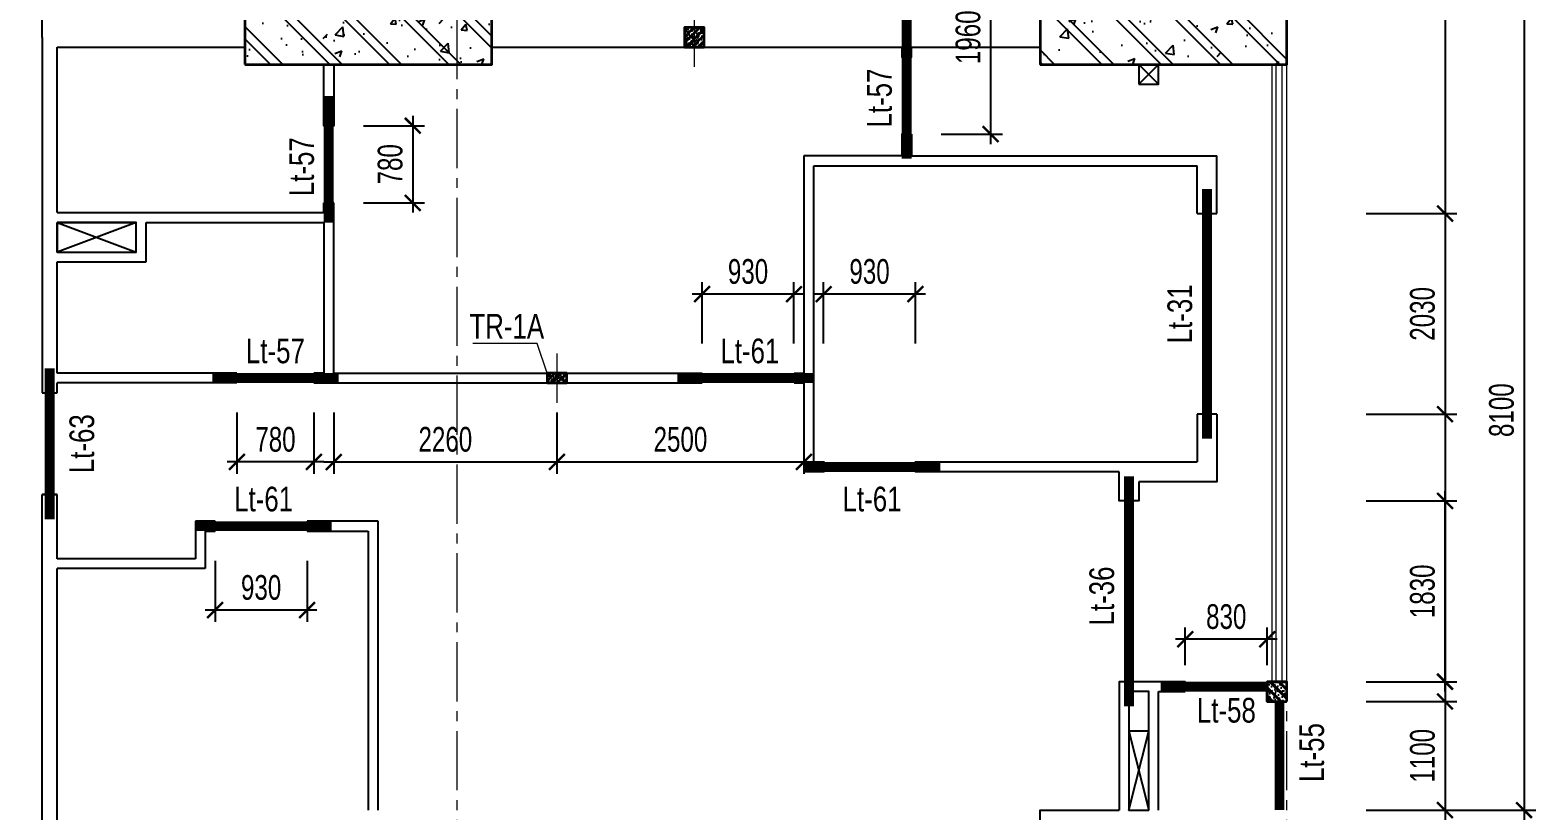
# Model space of a CAD drawing. Header units: millimetres. Extents: x 0 to 84100, y 0 to 158663.
# Drawn here: x 54596 to 69751, y 55026 to 62926 of the extents above; entities that cross this region are included whole.
import ezdxf
from ezdxf.enums import TextEntityAlignment as Align

# ---------------------------------------------------------------- set-up
doc = ezdxf.new("R2010")
doc.units = ezdxf.units.MM
doc.header["$LTSCALE"] = 800
doc.header["$MEASUREMENT"] = 0
doc.linetypes.add('CENTER2', pattern=[1.125, 0.75, -0.125, 0.125, -0.125])
doc.layers.get('DEFPOINTS').update_dxf_attribs({"color": 87})
for name, color, linetype, lineweight in [('CDC.01.AXIS', 160, 'CENTER2', 13), ('CDC.07.TEXTCOL', 3, 'Continuous', 18), ('CDC.09.COLUMN', 4, 'Continuous', 35), ('CDC.11.NOTE', 8, 'Continuous', 18)]:
    doc.layers.add(name, color=color, linetype=linetype, lineweight=lineweight)
for name, color, linetype in [('CDC.02.DIM', 1, 'Continuous'), ('CDC.03.BORDER', 3, 'Continuous'), ('CDC.06.TEXT', 2, 'Continuous'), ('CDC.10.HATCH', 9, 'Continuous'), ('HATCH', 8, 'Continuous'), ('KCS_LANH_TO', 3, 'Continuous'), ('new bloc sdfasdfk$0$KT-CTN', 3, 'Continuous')]:
    doc.layers.add(name, color=color, linetype=linetype)
doc.layers.add('CDC.15.NOPLOT', color=87, linetype='Continuous', plot=False)
doc.styles.add('KCS_SMTEXT', font='arial.ttf', dxfattribs={"width": 0.7})
doc.dimstyles.new('KCS_DIM100', dxfattribs={"dimscale": 100, "dimtxt": 2.5, "dimasz": 1.6, "dimexe": 1.2, "dimexo": 0, "dimgap": 1, "dimtad": 1, "dimdec": 0, "dimzin": 0, "dimdsep": 46, "dimtxsty": 'KCS_SMTEXT', "dimblk": 'ARCHTICK', "dimcen": 0, "dimdle": 1, "dimclrd": 1, "dimclre": 1, "dimclrt": 2, "dimadec": 0, "dimazin": 0, "dimtfac": 1, "dimtdec": 0, "dimtix": 1, "dimtmove": 2, "dimatfit": 3, "dimfxl": 1, "dimtolj": 1, "dimtzin": 0, "dimarcsym": 0})
pattern_1 = [(50, (0, 0), (717.26, -62.752), [75, -825]), (355, (0, 0), (-138.751, 752.192), [60, -660]), (100.4514, (59.8, -5.2), (578.509, 689.4395), [63.74, -701.142]), (46.1842, (0, 200), (1067.241, -165.519), [112.5, -1237.5]), (96.6356, (88.9, 186.2), (934.663, 974.118), [95.61, -1051.713]), (351.1842, (0, 200), (934.662, 974.119), [90, -990]), (21, (100, 150), (596.907, -402.619), [75, -825]), (226, (100, 150), (671.882, -365.54), [60, -660]), (71.4514, (149.74, 116.45), (840.223, 322.5305), [63.74, -701.142]), (67.5, (0, 0), (-155.9162, 294.3745), [0, -652, 0, -670, 0, -662.5]), (4.5, (0, 0), (283.351, 380.1032), [0, -382, 0, -637, 0, -252.5]), (327.5, (-223, 0), (533.8224, -22.5549), [0, -250, 0, -780, 0, -1035]), (317.5, (-323, 0), (583.186, 100.105), [0, -325, 0, -518, 0, -735]), (315, (0, 0), (300.5204, 300.5204), []), (315, (0, 122.5), (300.5204, 300.5204), [])]

# ---------------------------------------------------------------- blocks, each defined once
blk = doc.blocks.new('TRUC9-31')
at = {"layer": 'CDC.10.HATCH', "ltscale": 0.5}
h = blk.add_hatch(dxfattribs=at)
h.set_pattern_fill('BETONG', color=256, scale=100, style=0, pattern_type=2)
h.set_pattern_definition(pattern_1)
h.paths.add_polyline_path([(49250, 15650), (49250, 16200), (47686, 16200), (46750, 16200), (46750, 15650)])
h = blk.add_hatch(dxfattribs=at)
h.set_pattern_fill('BETONG', color=256, scale=100, style=0, pattern_type=2)
h.set_pattern_definition(pattern_1)
h.paths.add_polyline_path([(57300, 15650), (57300, 16200), (55786, 16200), (54800, 16200), (54800, 15650)])
at = {"layer": 'CDC.01.AXIS'}
for p, q in [((48900, -1600), (48900, 50200)), ((57300, -1600), (57300, 50200))]:
    blk.add_line(p, q, dxfattribs=at)
at = {"layer": 'CDC.09.COLUMN'}
for points in [[(46750, 15650), (49250, 15650), (49250, 16200), (46750, 16200)], [(54800, 15650), (57300, 15650), (57300, 16200), (54800, 16200)]]:
    blk.add_lwpolyline(points, close=True, dxfattribs=at)
blk = doc.blocks.new('new bloc sdfasdfk$0$ktn tang can ho')
at = {"layer": 'new bloc sdfasdfk$0$KT-CTN'}
for p, q in [((39500, 7550), (39300, 7350)), ((39300, 7550), (39500, 7350)), ((29150, 5950), (28350, 5650)), ((28350, 5950), (29150, 5650)), ((39200, 800), (39400, 0)), ((39200, 0), (39400, 800))]:
    blk.add_line(p, q, dxfattribs=at)
for points in [[(39300, 7350), (39500, 7350), (39500, 7550), (39300, 7550)], [(28350, 5950), (28350, 5650), (29150, 5650), (29150, 5950)], [(39400, 0), (39400, 800), (39200, 800), (39200, 0)]]:
    blk.add_lwpolyline(points, close=True, dxfattribs=at)
blk = doc.blocks.new('_ArchTick')
at = {"color": 0, "linetype": 'ByBlock', "const_width": 0.15}
blk.add_lwpolyline([(-0.5, -0.5), (0.5, 0.5)], dxfattribs=at)
blk = doc.blocks.new('*D83')
at = {"layer": 'CDC.02.DIM', "color": 1, "lineweight": -2, "ltscale": 0.5, "transparency": 16777216}
for p, q in [((69721, 63226), (69721, 54926)), ((68921, 63126), (69841, 63126)), ((68921, 55026), (69841, 55026))]:
    blk.add_line(p, q, dxfattribs=at)
at = {"layer": 'DEFPOINTS', "color": 0, "ltscale": 0.5, "transparency": 16777216}
for p in [(68921, 63126), (68921, 55026), (69721, 55026)]:
    blk.add_point(p, dxfattribs=at)
at = {"layer": 'CDC.02.DIM', "color": 1, "lineweight": -2, "ltscale": 0.5, "transparency": 16777216, "xscale": 160, "yscale": 160, "zscale": 160}
for p, rotation in [((69721, 63126), 90), ((69721, 55026), 270)]:
    blk.add_blockref('_ArchTick', p, dxfattribs=dict(at, rotation=rotation))
at = {"layer": 'CDC.02.DIM', "color": 2, "ltscale": 0.5, "transparency": 16777216, "insert": (69493, 59076), "char_height": 250, "attachment_point": 5, "rotation": 90, "style": 'KCS_SMTEXT'}
blk.add_mtext('\\A1;8100', dxfattribs=at)
blk = doc.blocks.new('*D84')
at = {"layer": 'CDC.02.DIM', "color": 1, "lineweight": -2, "ltscale": 0.5, "transparency": 16777216}
for p, q in [((68921, 55026), (69841, 55026)), ((69721, 55126), (69721, 46826)), ((68921, 46926), (69841, 46926))]:
    blk.add_line(p, q, dxfattribs=at)
at = {"layer": 'DEFPOINTS', "color": 0, "ltscale": 0.5, "transparency": 16777216}
for p in [(68921, 55026), (68921, 46926), (69721, 46926)]:
    blk.add_point(p, dxfattribs=at)
at = {"layer": 'CDC.02.DIM', "color": 1, "lineweight": -2, "ltscale": 0.5, "transparency": 16777216, "xscale": 160, "yscale": 160, "zscale": 160}
for p, rotation in [((69721, 55026), 90), ((69721, 46926), 270)]:
    blk.add_blockref('_ArchTick', p, dxfattribs=dict(at, rotation=rotation))
at = {"layer": 'CDC.02.DIM', "color": 2, "ltscale": 0.5, "transparency": 16777216, "insert": (69493, 50976), "char_height": 250, "attachment_point": 5, "rotation": 90, "style": 'KCS_SMTEXT'}
blk.add_mtext('\\A1;8100', dxfattribs=at)
blk = doc.blocks.new('*D98')
at = {"layer": 'CDC.02.DIM', "color": 1, "lineweight": -2, "ltscale": 0.5, "transparency": 16777216}
for p, q in [((68921, 95526), (70841, 95526)), ((70721, 46826), (70721, 95626)), ((68921, 46926), (70841, 46926))]:
    blk.add_line(p, q, dxfattribs=at)
at = {"layer": 'DEFPOINTS', "color": 0, "ltscale": 0.5, "transparency": 16777216}
for p in [(68921, 95526), (70721, 95526), (68921, 46926)]:
    blk.add_point(p, dxfattribs=at)
at = {"layer": 'CDC.02.DIM', "color": 1, "lineweight": -2, "ltscale": 0.5, "transparency": 16777216, "xscale": 160, "yscale": 160, "zscale": 160}
for p, rotation in [((70721, 95526), 90), ((70721, 46926), 270)]:
    blk.add_blockref('_ArchTick', p, dxfattribs=dict(at, rotation=rotation))
at = {"layer": 'CDC.02.DIM', "color": 2, "ltscale": 0.5, "transparency": 16777216, "insert": (70493, 71226), "char_height": 250, "attachment_point": 5, "rotation": 90, "style": 'KCS_SMTEXT'}
blk.add_mtext('\\A1;48600', dxfattribs=at)
blk = doc.blocks.new('*D172')
at = {"layer": 'CDC.02.DIM', "color": 1, "lineweight": -2, "ltscale": 0.5, "transparency": 16777216}
for p, q in [((68921, 61166), (68921, 58936)), ((68121, 61066), (69041, 61066)), ((68121, 59036), (69041, 59036))]:
    blk.add_line(p, q, dxfattribs=at)
at = {"layer": 'DEFPOINTS', "color": 0, "ltscale": 0.5, "transparency": 16777216}
for p in [(68121, 61066), (68121, 59036), (68921, 59036)]:
    blk.add_point(p, dxfattribs=at)
at = {"layer": 'CDC.02.DIM', "color": 1, "lineweight": -2, "ltscale": 0.5, "transparency": 16777216, "xscale": 160, "yscale": 160, "zscale": 160}
for p, rotation in [((68921, 61066), 90), ((68921, 59036), 270)]:
    blk.add_blockref('_ArchTick', p, dxfattribs=dict(at, rotation=rotation))
at = {"layer": 'CDC.02.DIM', "color": 2, "ltscale": 0.5, "transparency": 16777216, "insert": (68693, 60051), "char_height": 250, "attachment_point": 5, "rotation": 90, "style": 'KCS_SMTEXT'}
blk.add_mtext('\\A1;2030', dxfattribs=at)
blk = doc.blocks.new('*D173')
at = {"layer": 'CDC.02.DIM', "color": 1, "lineweight": -2, "ltscale": 0.5, "transparency": 16777216}
for p, q in [((68921, 56226), (68921, 58256)), ((68121, 58156), (69041, 58156)), ((68121, 56326), (69041, 56326))]:
    blk.add_line(p, q, dxfattribs=at)
at = {"layer": 'DEFPOINTS', "color": 0, "ltscale": 0.5, "transparency": 16777216}
for p in [(68121, 58156), (68921, 58156), (68121, 56326)]:
    blk.add_point(p, dxfattribs=at)
at = {"layer": 'CDC.02.DIM', "color": 1, "lineweight": -2, "ltscale": 0.5, "transparency": 16777216, "xscale": 160, "yscale": 160, "zscale": 160}
for p, rotation in [((68921, 58156), 90), ((68921, 56326), 270)]:
    blk.add_blockref('_ArchTick', p, dxfattribs=dict(at, rotation=rotation))
at = {"layer": 'CDC.02.DIM', "color": 2, "ltscale": 0.5, "transparency": 16777216, "insert": (68693, 57241), "char_height": 250, "attachment_point": 5, "rotation": 90, "style": 'KCS_SMTEXT'}
blk.add_mtext('\\A1;1830', dxfattribs=at)
blk = doc.blocks.new('*D174')
at = {"layer": 'CDC.02.DIM', "color": 1, "lineweight": -2, "ltscale": 0.5, "transparency": 16777216}
for p, q in [((68121, 56126), (69041, 56126)), ((68921, 56226), (68921, 54926)), ((68121, 55026), (69041, 55026))]:
    blk.add_line(p, q, dxfattribs=at)
at = {"layer": 'DEFPOINTS', "color": 0, "ltscale": 0.5, "transparency": 16777216}
for p in [(68121, 56126), (68121, 55026), (68921, 55026)]:
    blk.add_point(p, dxfattribs=at)
at = {"layer": 'CDC.02.DIM', "color": 1, "lineweight": -2, "ltscale": 0.5, "transparency": 16777216, "xscale": 160, "yscale": 160, "zscale": 160}
for p, rotation in [((68921, 56126), 90), ((68921, 55026), 270)]:
    blk.add_blockref('_ArchTick', p, dxfattribs=dict(at, rotation=rotation))
at = {"layer": 'CDC.02.DIM', "color": 2, "ltscale": 0.5, "transparency": 16777216, "insert": (68693, 55576), "char_height": 250, "attachment_point": 5, "rotation": 90, "style": 'KCS_SMTEXT'}
blk.add_mtext('\\A1;1100', dxfattribs=at)
blk = doc.blocks.new('*D181')
at = {"layer": 'CDC.02.DIM', "color": 1, "lineweight": -2, "transparency": 16777216}
for p, q in [((58471, 62056), (58471, 61076)), ((57971, 61956), (58591, 61956)), ((57971, 61176), (58591, 61176))]:
    blk.add_line(p, q, dxfattribs=at)
at = {"layer": 'DEFPOINTS', "color": 0, "transparency": 16777216}
for p in [(57971, 61956), (57971, 61176), (58471, 61176)]:
    blk.add_point(p, dxfattribs=at)
at = {"layer": 'CDC.02.DIM', "color": 1, "lineweight": -2, "transparency": 16777216, "xscale": 160, "yscale": 160, "zscale": 160}
for p, rotation in [((58471, 61956), 90), ((58471, 61176), 270)]:
    blk.add_blockref('_ArchTick', p, dxfattribs=dict(at, rotation=rotation))
at = {"layer": 'CDC.02.DIM', "color": 2, "transparency": 16777216, "insert": (58243, 61566), "char_height": 250, "attachment_point": 5, "rotation": 90, "style": 'KCS_SMTEXT'}
blk.add_mtext('\\A1;780', dxfattribs=at)
blk = doc.blocks.new('*D184')
at = {"layer": 'CDC.02.DIM', "color": 1, "lineweight": -2, "transparency": 16777216}
for p, q in [((63821, 63832), (64441, 63832)), ((64321, 63932), (64321, 61771)), ((63821, 61871), (64441, 61871))]:
    blk.add_line(p, q, dxfattribs=at)
at = {"layer": 'DEFPOINTS', "color": 0, "transparency": 16777216}
for p in [(63821, 63832), (63821, 61871), (64321, 61871)]:
    blk.add_point(p, dxfattribs=at)
at = {"layer": 'CDC.02.DIM', "color": 1, "lineweight": -2, "transparency": 16777216, "xscale": 160, "yscale": 160, "zscale": 160}
for p, rotation in [((64321, 63832), 90), ((64321, 61871), 270)]:
    blk.add_blockref('_ArchTick', p, dxfattribs=dict(at, rotation=rotation))
at = {"layer": 'CDC.02.DIM', "color": 2, "transparency": 16777216, "insert": (64093, 62852), "char_height": 250, "attachment_point": 5, "rotation": 90, "style": 'KCS_SMTEXT'}
blk.add_mtext('\\A1;1960', dxfattribs=at)
blk = doc.blocks.new('*D185')
at = {"layer": 'CDC.02.DIM', "color": 1, "lineweight": -2, "transparency": 16777216}
for p, q in [((61400, 59751), (61400, 60371)), ((62330, 59751), (62330, 60371)), ((62430, 60251), (61300, 60251))]:
    blk.add_line(p, q, dxfattribs=at)
at = {"layer": 'DEFPOINTS', "color": 0, "transparency": 16777216}
for p in [(61400, 60251), (61400, 59751), (62330, 59751)]:
    blk.add_point(p, dxfattribs=at)
at = {"layer": 'CDC.02.DIM', "color": 1, "lineweight": -2, "transparency": 16777216, "xscale": 160, "yscale": 160, "zscale": 160, "rotation": 180}
blk.add_blockref('_ArchTick', (61400, 60251), dxfattribs=at)
at = {"layer": 'CDC.02.DIM', "color": 1, "lineweight": -2, "transparency": 16777216, "xscale": 160, "yscale": 160, "zscale": 160}
blk.add_blockref('_ArchTick', (62330, 60251), dxfattribs=at)
at = {"layer": 'CDC.02.DIM', "color": 2, "transparency": 16777216, "insert": (61865, 60479), "char_height": 250, "attachment_point": 5, "style": 'KCS_SMTEXT'}
blk.add_mtext('\\A1;930', dxfattribs=at)
blk = doc.blocks.new('*D186')
at = {"layer": 'CDC.02.DIM', "color": 1, "lineweight": -2, "transparency": 16777216}
for p, q in [((62630, 59751), (62630, 60371)), ((63560, 59751), (63560, 60371)), ((63660, 60251), (62530, 60251))]:
    blk.add_line(p, q, dxfattribs=at)
at = {"layer": 'DEFPOINTS', "color": 0, "transparency": 16777216}
for p in [(62630, 60251), (62630, 59751), (63560, 59751)]:
    blk.add_point(p, dxfattribs=at)
at = {"layer": 'CDC.02.DIM', "color": 1, "lineweight": -2, "transparency": 16777216, "xscale": 160, "yscale": 160, "zscale": 160, "rotation": 180}
blk.add_blockref('_ArchTick', (62630, 60251), dxfattribs=at)
at = {"layer": 'CDC.02.DIM', "color": 1, "lineweight": -2, "transparency": 16777216, "xscale": 160, "yscale": 160, "zscale": 160}
blk.add_blockref('_ArchTick', (63560, 60251), dxfattribs=at)
at = {"layer": 'CDC.02.DIM', "color": 2, "transparency": 16777216, "insert": (63095, 60479), "char_height": 250, "attachment_point": 5, "style": 'KCS_SMTEXT'}
blk.add_mtext('\\A1;930', dxfattribs=at)
blk = doc.blocks.new('*D189')
at = {"layer": 'CDC.02.DIM', "color": 1, "lineweight": -2, "transparency": 16777216}
for p, q in [((56691, 59051), (56691, 58431)), ((57471, 59051), (57471, 58431)), ((57571, 58551), (56591, 58551))]:
    blk.add_line(p, q, dxfattribs=at)
at = {"layer": 'DEFPOINTS', "color": 0, "transparency": 16777216}
for p in [(56691, 59051), (57471, 59051), (56691, 58551)]:
    blk.add_point(p, dxfattribs=at)
at = {"layer": 'CDC.02.DIM', "color": 1, "lineweight": -2, "transparency": 16777216, "xscale": 160, "yscale": 160, "zscale": 160, "rotation": 180}
blk.add_blockref('_ArchTick', (56691, 58551), dxfattribs=at)
at = {"layer": 'CDC.02.DIM', "color": 1, "lineweight": -2, "transparency": 16777216, "xscale": 160, "yscale": 160, "zscale": 160}
blk.add_blockref('_ArchTick', (57471, 58551), dxfattribs=at)
at = {"layer": 'CDC.02.DIM', "color": 2, "transparency": 16777216, "insert": (57081, 58779), "char_height": 250, "attachment_point": 5, "style": 'KCS_SMTEXT'}
blk.add_mtext('\\A1;780', dxfattribs=at)
blk = doc.blocks.new('*D190')
at = {"layer": 'CDC.02.DIM', "color": 1, "lineweight": -2, "transparency": 16777216}
for p, q in [((56471, 57551), (56471, 56931)), ((57401, 57551), (57401, 56931)), ((57501, 57051), (56371, 57051))]:
    blk.add_line(p, q, dxfattribs=at)
at = {"layer": 'DEFPOINTS', "color": 0, "transparency": 16777216}
for p in [(56471, 57551), (57401, 57551), (56471, 57051)]:
    blk.add_point(p, dxfattribs=at)
at = {"layer": 'CDC.02.DIM', "color": 1, "lineweight": -2, "transparency": 16777216, "xscale": 160, "yscale": 160, "zscale": 160, "rotation": 180}
blk.add_blockref('_ArchTick', (56471, 57051), dxfattribs=at)
at = {"layer": 'CDC.02.DIM', "color": 1, "lineweight": -2, "transparency": 16777216, "xscale": 160, "yscale": 160, "zscale": 160}
blk.add_blockref('_ArchTick', (57401, 57051), dxfattribs=at)
at = {"layer": 'CDC.02.DIM', "color": 2, "transparency": 16777216, "insert": (56936, 57279), "char_height": 250, "attachment_point": 5, "style": 'KCS_SMTEXT'}
blk.add_mtext('\\A1;930', dxfattribs=at)
blk = doc.blocks.new('*D191')
at = {"layer": 'CDC.02.DIM', "color": 1, "lineweight": -2, "transparency": 16777216}
for p, q in [((66291, 56495), (66291, 56876)), ((67121, 56495), (67121, 56876)), ((67221, 56756), (66191, 56756))]:
    blk.add_line(p, q, dxfattribs=at)
at = {"layer": 'DEFPOINTS', "color": 0, "transparency": 16777216}
for p in [(66291, 56756), (66291, 56495), (67121, 56495)]:
    blk.add_point(p, dxfattribs=at)
at = {"layer": 'CDC.02.DIM', "color": 1, "lineweight": -2, "transparency": 16777216, "xscale": 160, "yscale": 160, "zscale": 160, "rotation": 180}
blk.add_blockref('_ArchTick', (66291, 56756), dxfattribs=at)
at = {"layer": 'CDC.02.DIM', "color": 1, "lineweight": -2, "transparency": 16777216, "xscale": 160, "yscale": 160, "zscale": 160}
blk.add_blockref('_ArchTick', (67121, 56756), dxfattribs=at)
at = {"layer": 'CDC.02.DIM', "color": 2, "transparency": 16777216, "insert": (66706, 56984), "char_height": 250, "attachment_point": 5, "style": 'KCS_SMTEXT'}
blk.add_mtext('\\A1;830', dxfattribs=at)
blk = doc.blocks.new('TR2')
at = {"layer": 'HATCH'}
h = blk.add_hatch(dxfattribs=at)
h.set_pattern_fill('BETONG', color=256, scale=10, angle=90, style=0, pattern_type=2)
h.set_pattern_definition([(140, (579241.57, 154804.38), (6.2752135, 71.726018), [7.5, -82.5]), (85, (579241.57, 154804.38), (-75.219213, -13.875133), [6, -66]), (190.4514, (579242.094, 154810.355), (-68.943954, 57.850938), [6.374019, -70.114211]), (136.1842, (579221.57, 154804.38), (16.551901, 106.724105), [11.25, -123.75]), (186.6356, (579222.95, 154813.27), (-97.411787, 93.46627), [9.561029, -105.1713]), (81.1842, (579221.57, 154804.38), (-97.41186, 93.466195), [9, -99]), (111, (579226.57, 154814.38), (40.261889, 59.690705), [7.5, -82.5]), (56, (579226.57, 154814.38), (-72.5150045, 24.331533), [6, -66]), (161.4514, (579229.93, 154819.35), (-32.25305, 84.022263), [6.374019, -70.114211]), (127.5, (579241.572, 154804.378), (-33.2893854, 1.2159855), [0, -65.2, 0, -67, 0, -66.25]), (97.5, (579241.57, 154804.378), (-39.4411712, 26.3069537), [0, -38.2, 0, -63.7, 0, -25.25]), (57.5, (579241.572, 154782.078), (2.2554872, 53.3822436), [0, -25, 0, -78, 0, -103.5]), (47.5, (579241.57, 154772.08), (-10.0104982, 58.318617), [0, -32.5, 0, -51.8, 0, -73.5]), (135, (579241.57, 154804.378), (-30.0520382, -30.0520382), []), (135, (579229.32, 154804.378), (-30.0520382, -30.0520382), [])])
h.paths.add_polyline_path([(-100, -100), (100, -100), (100, 100), (-100, 100)])
at = {"layer": 'CDC.01.AXIS'}
blk.add_line((-300, 0), (300, 0), dxfattribs=at)
at = {"layer": 'CDC.09.COLUMN'}
blk.add_lwpolyline([(100, -100), (100, 100), (-100, 100), (-100, -100)], close=True, dxfattribs=at)
blk = doc.blocks.new('TR1')
at = {"layer": 'HATCH'}
h = blk.add_hatch(dxfattribs=at)
h.set_pattern_fill('BETONG', color=256, scale=10, style=0, pattern_type=2)
h.set_pattern_definition([(50, (154804.38, -579291.57), (71.726018, -6.2752135), [7.5, -82.5]), (355, (154804.38, -579291.57), (-13.875133, 75.219213), [6, -66]), (100.4514, (154810.355, -579292.094), (57.850938, 68.943954), [6.374019, -70.114211]), (46.1842, (154804.38, -579271.57), (106.724105, -16.551901), [11.25, -123.75]), (96.6356, (154813.27, -579272.95), (93.46627, 97.411787), [9.561029, -105.1713]), (351.1842, (154804.38, -579271.57), (93.466195, 97.41186), [9, -99]), (21, (154814.38, -579276.57), (59.690705, -40.261889), [7.5, -82.5]), (326, (154814.38, -579276.57), (24.331533, 72.5150045), [6, -66]), (71.4514, (154819.35, -579279.93), (84.022263, 32.25305), [6.374019, -70.114211]), (37.5, (154804.378, -579291.572), (1.2159855, 33.2893854), [0, -65.2, 0, -67, 0, -66.25]), (7.5, (154804.378, -579291.57), (26.3069537, 39.4411712), [0, -38.2, 0, -63.7, 0, -25.25]), (327.5, (154782.078, -579291.572), (53.3822436, -2.2554872), [0, -25, 0, -78, 0, -103.5]), (317.5, (154772.08, -579291.57), (58.318617, 10.0104982), [0, -32.5, 0, -51.8, 0, -73.5]), (45, (154804.378, -579291.57), (-30.0520382, 30.0520382), []), (45, (154804.378, -579279.32), (-30.0520382, 30.0520382), [])])
h.paths.add_polyline_path([(100, -50), (100, 50), (-100, 50), (-100, -50)])
at = {"layer": 'CDC.01.AXIS'}
blk.add_line((0, 250), (0, -250), dxfattribs=at)
at = {"layer": 'CDC.09.COLUMN'}
blk.add_lwpolyline([(-100, -50), (100, -50), (100, 50), (-100, 50)], close=True, dxfattribs=at)
blk = doc.blocks.new('*D399')
at = {"layer": 'CDC.02.DIM', "color": 1, "lineweight": -2, "transparency": 16777216}
for p, q in [((57671, 59051), (57671, 58431)), ((59931, 59051), (59931, 58431)), ((57571, 58551), (60031, 58551))]:
    blk.add_line(p, q, dxfattribs=at)
at = {"layer": 'DEFPOINTS', "color": 0, "transparency": 16777216}
for p in [(57671, 59051), (59931, 59051), (59931, 58551)]:
    blk.add_point(p, dxfattribs=at)
at = {"layer": 'CDC.02.DIM', "color": 1, "lineweight": -2, "transparency": 16777216, "xscale": 160, "yscale": 160, "zscale": 160, "rotation": 180}
blk.add_blockref('_ArchTick', (57671, 58551), dxfattribs=at)
at = {"layer": 'CDC.02.DIM', "color": 1, "lineweight": -2, "transparency": 16777216, "xscale": 160, "yscale": 160, "zscale": 160}
blk.add_blockref('_ArchTick', (59931, 58551), dxfattribs=at)
at = {"layer": 'CDC.02.DIM', "color": 2, "transparency": 16777216, "insert": (58801, 58779), "char_height": 250, "attachment_point": 5, "style": 'KCS_SMTEXT'}
blk.add_mtext('\\A1;2260', dxfattribs=at)
blk = doc.blocks.new('*D400')
at = {"layer": 'CDC.02.DIM', "color": 1, "lineweight": -2, "transparency": 16777216}
for p, q in [((59931, 59051), (59931, 58431)), ((62431, 59051), (62431, 58431)), ((59831, 58551), (62531, 58551))]:
    blk.add_line(p, q, dxfattribs=at)
at = {"layer": 'DEFPOINTS', "color": 0, "transparency": 16777216}
for p in [(59931, 59051), (62431, 59051), (62431, 58551)]:
    blk.add_point(p, dxfattribs=at)
at = {"layer": 'CDC.02.DIM', "color": 1, "lineweight": -2, "transparency": 16777216, "xscale": 160, "yscale": 160, "zscale": 160, "rotation": 180}
blk.add_blockref('_ArchTick', (59931, 58551), dxfattribs=at)
at = {"layer": 'CDC.02.DIM', "color": 1, "lineweight": -2, "transparency": 16777216, "xscale": 160, "yscale": 160, "zscale": 160}
blk.add_blockref('_ArchTick', (62431, 58551), dxfattribs=at)
at = {"layer": 'CDC.02.DIM', "color": 2, "transparency": 16777216, "insert": (61181, 58779), "char_height": 250, "attachment_point": 5, "style": 'KCS_SMTEXT'}
blk.add_mtext('\\A1;2500', dxfattribs=at)

msp = doc.modelspace()

# ---------------------------------------------------------------- hatches: boundary and pattern name
at = {"layer": 'CDC.10.HATCH', "ltscale": 0.5}
h = msp.add_hatch(dxfattribs=at)
h.set_pattern_fill('DANG-01', color=256, scale=15, style=0, pattern_type=2)
h.set_pattern_definition([(310, (-4178366.45, 517909.85), (107.5890274, 9.4128202), [11.25, -123.75]), (5, (-4178366.45, 517909.85), (-20.8127, -112.82882), [9, -99]), (259.5486, (-4178357.49, 517910.64), (86.7764073, -103.4159313), [9.5610285, -105.1713168]), (313.8158, (-4178366.45, 517879.85), (160.0861573, 24.827852), [16.875, -185.625]), (263.3644, (-4178353.11, 517881.92), (140.199406, -146.1176806), [14.341543, -157.75695]), (8.8158, (-4178366.45, 517879.85), (140.199292, -146.11779), [13.5, -148.5]), (339, (-4178351.45, 517887.35), (89.5360578, 60.3928336), [11.25, -123.75]), (34, (-4178351.45, 517887.35), (36.4972998, -108.7725068), [9, -99]), (288.5486, (-4178343.99, 517892.38), (126.0333943, -48.3795745), [9.5610285, -105.1713168]), (322.5, (-4178366.45, 517909.852), (1.8239783, -49.93407807), [0, -97.8, 0, -100.5, 0, -99.375]), (352.5, (-4178366.45, 517909.85), (39.4604306, -59.1617568), [0, -57.3, 0, -95.55, 0, -37.875]), (32.5, (-4178399.9, 517909.852), (80.07336543, 3.38323076), [0, -37.5, 0, -117, 0, -155.25]), (42.5, (-4178414.9, 517909.85), (87.4779254, -15.0157473), [0, -48.75, 0, -77.7, 0, -110.25]), (315, (-4178366.45, 517909.85), (-45.0780573, -45.0780573), []), (315, (-4178366.45, 517891.48), (-45.0780573, -45.0780573), [])])
h.paths.add_polyline_path([(67320.7, 56126.2), (67320.7, 56326.2), (67120.7, 56326.2), (67120.7, 56126.2)])

# ---------------------------------------------------------------- linework, layer by layer
at = {"layer": 'CDC.03.BORDER'}
for p, q in [((54720.7, 62851.1), (54720.7, 66451.1)), ((54720.7, 62851.1), (54720.7, 59251.1)), ((54870.7, 61076.4), (54870.7, 62751.1)), ((54870.7, 62751.1), (56770.7, 62751.1)), ((56770.7, 62576.1), (56770.7, 62751.1)), ((63520.7, 61871.5), (63520.7, 61651.1)), ((62430.7, 61651.1), (62430.7, 59451.1)), ((63420.7, 61651.1), (62430.7, 61651.1)), ((62530.7, 58551.1), (62530.7, 61551.1)), ((62530.7, 61551.1), (66410.7, 61551.1)), ((63520.7, 61651.1), (66610.7, 61651.1)), ((66410.7, 61066.1), (66410.7, 61551.1)), ((66610.7, 61066.1), (66610.7, 61651.1)), ((57570.7, 61076.4), (57570.7, 61176.1)), ((57670.7, 61176.1), (57570.7, 61176.1)), ((57670.7, 59451.1), (57670.7, 61176.1)), ((54870.7, 61076.4), (57570.7, 61076.4)), ((54870.7, 60676.4), (54870.7, 60976.4)), ((54870.7, 60676.4), (54870.7, 60976.4)), ((54870.7, 60976.4), (55670.7, 60976.4)), ((55670.7, 60676.4), (55670.7, 60976.4)), ((55770.7, 60976.4), (57570.7, 60976.4)), ((55770.7, 60576.4), (55770.7, 60976.4)), ((57570.7, 60976.4), (57570.7, 59451.1)), ((66410.7, 61066.1), (66610.7, 61066.1)), ((54870.7, 60676.4), (55670.7, 60676.4)), ((54870.7, 59451.1), (54870.7, 60576.4)), ((54870.7, 60576.4), (55770.7, 60576.4)), ((56690.7, 59451.1), (54870.7, 59451.1)), ((56690.7, 59451.1), (56690.7, 59351.1)), ((57570.7, 59451.1), (57470.7, 59451.1)), ((57470.7, 59451.1), (57470.7, 59351.1)), ((57670.7, 59451.1), (61400.7, 59451.1)), ((61400.7, 59351.1), (61400.7, 59451.1)), ((62330.7, 59351.1), (62330.7, 59451.1)), ((62330.7, 59451.1), (62430.7, 59451.1)), ((54870.7, 59251.1), (54870.7, 59351.1)), ((56690.7, 59351.1), (54870.7, 59351.1)), ((57470.7, 59351.1), (61400.7, 59351.1)), ((62330.7, 59351.1), (62430.7, 59351.1)), ((62430.7, 59351.1), (62430.7, 58451.1)), ((54720.7, 59251.1), (54870.7, 59251.1)), ((66610.7, 59036.1), (66410.7, 59036.1)), ((66410.7, 59036.1), (66410.7, 58551.1)), ((54870.7, 58221.1), (54720.7, 58221.1)), ((54720.7, 58221.1), (54870.7, 58221.1)), ((54720.7, 51426.1), (54720.7, 58221.1)), ((54870.7, 57571.1), (54870.7, 58221.1)), ((56471, 57951.1), (56270.7, 57951.1)), ((56270.7, 57951.1), (56270.7, 57571.1)), ((56471, 57851.1), (56471, 57951.1)), ((58120.7, 57951.1), (57400.7, 57951.1)), ((57400.7, 57951.1), (57400.7, 57851.1)), ((58120.7, 55026.1), (58120.7, 57951.1)), ((56370.7, 57851.1), (56471, 57851.1)), ((56370.7, 57851.1), (56370.7, 57471.1)), ((57400.7, 57851.1), (58020.7, 57851.1)), ((58020.7, 57851.1), (58020.7, 55026.1)), ((56270.7, 57571.1), (54870.7, 57571.1)), ((56270.7, 57471.1), (54870.7, 57471.1)), ((54870.7, 54851.1), (54870.7, 57471.1)), ((56370.7, 57471.1), (56270.7, 57471.1)), ((66020.7, 56226.2), (66290.7, 56226.2))]:
    msp.add_line(p, q, dxfattribs=at)
for points in [[(59270.7, 62751.1), (59270.7, 62576.1), (57670.7, 62576.1), (57670.7, 61956.1), (57570.7, 61956.1), (57570.7, 62576.1), (56770.7, 62576.1)], [(59270.7, 62751.1), (63420.7, 62751.1), (63420.7, 62651.5), (63520.7, 62651.5), (63520.7, 62751.1), (64820.7, 62751.1)], [(67210.7, 62576.1), (64820.7, 62576.1), (64820.7, 62751.1)], [(63520.7, 61871.5), (63420.7, 61871.5), (63420.7, 61651.1)], [(66610.7, 59036.1), (66610.7, 58351.1), (65820.7, 58351.1)], [(62530.7, 58551.1), (62630.7, 58551.1), (62630.7, 58451.1), (62430.7, 58451.1)], [(65620.7, 58451.1), (63560.7, 58451.1), (63560.7, 58551.1), (66410.7, 58551.1)], [(65820.7, 58351.1), (65820.7, 58156.2), (65620.7, 58156.2), (65620.7, 58451.1)], [(66290.7, 56226.2), (66290.7, 56326.2), (65620.7, 56326.2), (65620.7, 55026.2)], [(65920.7, 55026.2), (65920.7, 56226.2), (65720.7, 56226.2), (65720.7, 55026.2), (65920.7, 55026.2)], [(66020.7, 55026.2), (66020.7, 56226.2)], [(59270.7, 54851.1), (64820.7, 54851.1), (64820.7, 55026.2), (65620.7, 55026.2)]]:
    msp.add_lwpolyline(points, dxfattribs=at)
at = {"layer": 'CDC.09.COLUMN', "color": 4, "ltscale": 0.5}
for p, q in [((67120.7, 56326.2), (67320.7, 56326.2)), ((67120.7, 56126.2), (67120.7, 56326.2)), ((67320.7, 56126.2), (67320.7, 56326.2)), ((67120.7, 56126.2), (67320.7, 56126.2))]:
    msp.add_line(p, q, dxfattribs=at)
at = {"layer": 'CDC.09.COLUMN'}
msp.add_lwpolyline([(67320.7, 56126.2), (67320.7, 56326.2), (67120.7, 56326.2), (67120.7, 56126.2)], close=True, dxfattribs=at)
at = {"layer": 'CDC.11.NOTE', "ltscale": 15}
for p, q in [((67170.7, 56326.2), (67170.7, 62576.1)), ((67320.7, 56326.2), (67320.7, 62576.1))]:
    msp.add_line(p, q, dxfattribs=at)
at = {"layer": 'CDC.11.NOTE'}
for p, q in [((67210.7, 56326.2), (67210.7, 62576.1)), ((67270.7, 56326.2), (67270.7, 62576.1))]:
    msp.add_line(p, q, dxfattribs=at)
msp.add_lwpolyline([(59830.7, 59451.1), (59730.7, 59751.1), (59080.7, 59751.1)], dxfattribs=at)
at = {"layer": 'CDC.15.NOPLOT'}
for points in [[(7620.7, 97926.1), (69720.7, 97926.1), (69720.7, 44526.1), (7620.7, 44526.1)], [(8420.7, 97126.1), (68920.7, 97126.1), (68920.7, 45326.1), (8420.7, 45326.1)]]:
    msp.add_lwpolyline(points, close=True, dxfattribs=at)
at = {"layer": 'KCS_LANH_TO', "color": 9, "const_width": 100}
for points in [[(63470.7, 64080.8), (63470.7, 62850.8)], [(63470.7, 61621.5), (63470.7, 62851.5)], [(57620.7, 62256.1), (57620.7, 60976.1)], [(56440.7, 59401.1), (57720.7, 59401.1)], [(61150.7, 59401.1), (62530.7, 59401.1)], [(62430.7, 58501.1), (63810.7, 58501.1)], [(56271, 57901.1), (57651, 57901.1)], [(66040.7, 56276.2), (67120.7, 56276.2)]]:
    msp.add_lwpolyline(points, dxfattribs=at)
at = {"layer": 'KCS_LANH_TO', "color": 7, "const_width": 100}
for points in [[(66510.6, 61316.1), (66510.7, 58786.1)], [(65720.7, 58406.2), (65720.7, 56076.2)]]:
    msp.add_lwpolyline(points, dxfattribs=at)
at = {"layer": 'KCS_LANH_TO', "color": 5, "const_width": 100}
for points in [[(54795.7, 59501.1), (54795.7, 57971.1)], [(67245.7, 56126.2), (67245.7, 55026.2)]]:
    msp.add_lwpolyline(points, dxfattribs=at)

# ---------------------------------------------------------------- block references
at = {"layer": 'CDC.09.COLUMN', "rotation": 270}
msp.add_blockref('TR2', (61320.7, 62851.1), dxfattribs=at)
at = {"layer": 'CDC.09.COLUMN'}
msp.add_blockref('TR1', (59930.7, 59401.1), dxfattribs=at)
at = {"layer": 'CDC.11.NOTE'}
msp.add_blockref('TRUC9-31', (10020.7, 46926.1), dxfattribs=at)
at = {"layer": 'new bloc sdfasdfk$0$KT-CTN'}
msp.add_blockref('new bloc sdfasdfk$0$ktn tang can ho', (26520.7, 55026.1), dxfattribs=at)

# ---------------------------------------------------------------- texts
at = {"layer": 'CDC.06.TEXT', "style": 'KCS_SMTEXT', "width": 0.75}
for s, rotation, p in [('Lt-57', 90, (63320.7, 62236.5)), ('Lt-57', 90, (57470.7, 61541.1)), ('Lt-31', 90.00054, (66360.7, 60051.1)), ('Lt-61', 0, (61883.8, 59551.1)), ('Lt-63', 90, (55245.7, 58736.1)), ('Lt-36', 90, (65570.7, 57193.8)), ('Lt-55', 90, (67695.7, 55608.7))]:
    msp.add_text(s, height=250, rotation=rotation, dxfattribs=at).set_placement(p, align=Align.CENTER)
for s, p in [('Lt-57', (57080.7, 59551.1)), ('Lt-61', (56961, 58051.1)), ('Lt-61', (63120.7, 58051.1)), ('Lt-58', (66707.3, 55912))]:
    msp.add_text(s, height=250, dxfattribs=at).set_placement(p, align=Align.CENTER)
at = {"layer": 'CDC.07.TEXTCOL', "style": 'KCS_SMTEXT', "width": 0.75}
msp.add_text('TR-1A', height=250, rotation=0, dxfattribs=at).set_placement((59422.8, 59801.1), align=Align.CENTER)

# ---------------------------------------------------------------- dimensions: what is measured, and where the dimension line sits
at = {"layer": 'CDC.02.DIM', "ltscale": 0.5}
for base, p1, p2, angle, picture, middle in [((70720.7, 95526.1), (68920.7, 46926.1), (68920.7, 95526.1), 90, '*D98', (70493, 71226.1)), ((69720.7, 55026.1), (68920.7, 63126.1), (68920.7, 55026.1), 90, '*D83', (69493, 59076.1)), ((68920.6, 59036.1), (68120.6, 61066.1), (68120.6, 59036.1), 90, '*D172', (68692.9, 60051.1)), ((68920.6, 58156.2), (68120.6, 56326.2), (68120.6, 58156.2), 270, '*D173', (68692.9, 57241.2)), ((68920.6, 55026.1), (68120.6, 56126.2), (68120.6, 55026.1), 90, '*D174', (68693, 55576.2)), ((69720.7, 46926.1), (68920.7, 55026.1), (68920.7, 46926.1), 90, '*D84', (69493, 50976.1))]:
    dim = msp.add_linear_dim(base=base, p1=p1, p2=p2, angle=angle, dimstyle='KCS_DIM100', dxfattribs=at)
    dim.commit()
    dim.dimension.update_dxf_attribs({"geometry": picture, "text_midpoint": middle})
at = {"layer": 'CDC.02.DIM'}
for base, p1, p2, angle, picture, middle in [((64320.7, 61871.5), (63820.7, 63831.8), (63820.7, 61871.5), 90, '*D184', (64093, 62851.6)), ((58470.7, 61176.1), (57970.7, 61956.1), (57970.7, 61176.1), 90, '*D181', (58243, 61566.1)), ((61400.3, 60251.1), (62330.3, 59751.1), (61400.3, 59751.1), 180, '*D185', (61865.3, 60478.9)), ((62630.3, 60251.1), (63560.3, 59751.1), (62630.3, 59751.1), 180, '*D186', (63095.3, 60478.9)), ((56690.7, 58551.1), (57470.7, 59051.2), (56690.7, 59051.2), 180, '*D189', (57080.7, 58778.8)), ((56471, 57051.1), (57400.7, 57551.2), (56471, 57551.2), 180, '*D190', (56935.8, 57278.9)), ((66290.7, 56756.2), (67120.7, 56495.1), (66290.7, 56495.1), 180, '*D191', (66705.7, 56983.9))]:
    dim = msp.add_linear_dim(base=base, p1=p1, p2=p2, angle=angle, dimstyle='KCS_DIM100', dxfattribs=at)
    dim.commit()
    dim.dimension.update_dxf_attribs({"geometry": picture, "text_midpoint": middle})
for base, p1, p2, picture, middle in [((59930.7, 58551.1), (57670.7, 59051.2), (59930.7, 59051.2), '*D399', (58800.7, 58778.8)), ((62430.7, 58551.1), (59930.7, 59051.2), (62430.7, 59051.2), '*D400', (61180.7, 58778.8))]:
    dim = msp.add_linear_dim(base=base, p1=p1, p2=p2, dimstyle='KCS_DIM100', dxfattribs=at)
    dim.commit()
    dim.dimension.update_dxf_attribs({"geometry": picture, "text_midpoint": middle})

doc.saveas('drawing.dxf')
